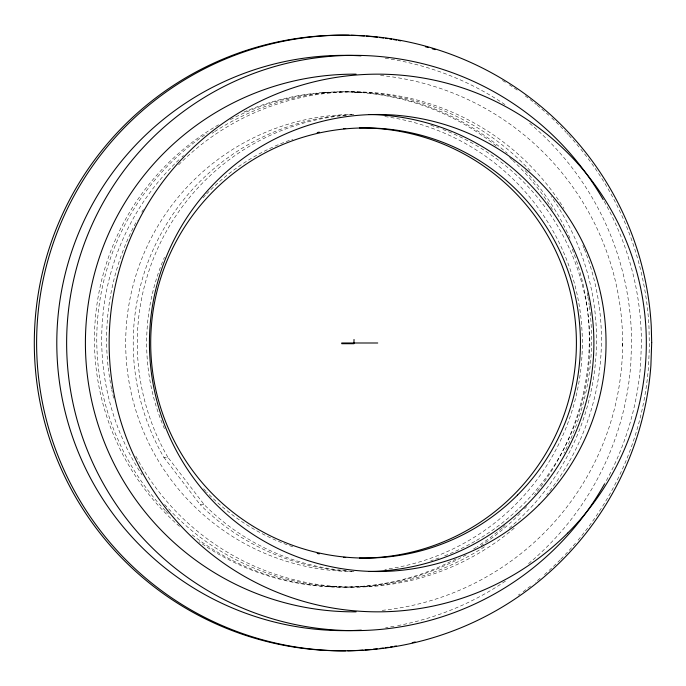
<?xml version="1.0" encoding="UTF-8"?>
<svg xmlns="http://www.w3.org/2000/svg" width="686" height="686" viewBox="0 0 686 686"><rect width="100%" height="100%" fill="white"/><g stroke="black" fill="none" stroke-linecap="round" stroke-linejoin="round"><path stroke-width="0.51" stroke-dasharray="3.43 2.57" d="M622.579 345.813L622.596 343M520.134 513.402C508.395 525.545 495.172 536.203 481.169 545.627M524.524 508.892L526.737 506.628M502.821 527.517L505.119 525.425M509.304 528.211L520.828 517.767L531.676 506.628A247.646 247.414 -90 0 0 551.012 196.342M502.049 528.211L489.89 537.901L477.156 546.819M514.208 528.211C490.447 548.294 462.973 563.883 433.543 573.976A247.646 247.414 -90 0 1 135.305 455.247M473.614 548.972L476.273 547.359M484.41 546.819C466.995 558.078 448.25 567.211 428.647 573.976A247.646 247.414 90 0 1 164.649 504.51M456.284 558.91L435.944 568.523L421.393 573.976A247.646 247.414 -90 0 1 199.069 541.717M466.197 554.914L452.443 562.151L438.26 568.523L423.708 573.976A247.646 247.414 -90 0 1 192.226 534.917M354.165 92.147L361.419 92.147M323.097 92.55L330.352 92.55M351.987 114.682A228.515 228.301 90 0 0 163.808 457.262L167.856 457.262L204.136 504.587A228.515 228.301 90 0 0 346.439 570.709M163.808 457.262L200.089 504.587L204.136 504.587M360.63 586.41L367.885 586.41M329.563 586.813L336.817 586.813M385.266 58.301A287.648 287.383 -90 0 1 505.11 104.684M529.661 123.283A287.648 287.383 -90 0 1 631.566 342.803L630.794 364.069A287.648 287.383 -90 0 1 526.668 565.213M505.402 581.119A287.648 287.383 -90 0 1 396.096 625.915M394.004 626.292A287.648 287.383 -90 0 1 385.618 627.639M502.469 80.476A307.834 307.551 -90 0 1 505.925 82.629M509.346 84.824A307.834 307.551 -90 0 1 517.784 90.509M525.219 95.86A307.834 307.551 -90 0 1 536.443 104.615M537.232 105.267A307.834 307.551 -90 0 1 545.739 112.53M546.502 113.207A307.834 307.551 -90 0 1 548.766 115.257M551.758 118.009A307.834 307.551 -90 0 1 566.156 132.389M566.85 133.135A307.834 307.551 -90 0 1 568.231 134.627M568.917 135.382A307.834 307.551 -90 0 1 580.219 148.476M580.862 149.265A307.834 307.551 -90 0 1 648.973 326.785L649.359 346.73L648.579 365.544A307.834 307.551 -90 0 1 576.755 541.7M575.434 543.252A307.834 307.551 -90 0 1 565.23 554.597M563.12 556.8A307.834 307.551 -90 0 1 560.985 558.987M560.273 559.716A307.834 307.551 -90 0 1 556.663 563.3M555.934 564.012A307.834 307.551 -90 0 1 547.762 571.652M547.008 572.338A307.834 307.551 -90 0 1 543.192 575.7M540.096 578.349A307.834 307.551 -90 0 1 535.389 582.234M530.612 586.033A307.834 307.551 -90 0 1 521.66 592.747M520.005 593.93A307.834 307.551 -90 0 1 518.342 595.105M604.212 201.47A287.648 287.383 -90 0 1 641.401 342.803L640.63 364.069A287.648 287.383 -90 0 1 604.383 484.213M243.959 112.05A247.646 247.414 -90 0 1 497.058 146.615M509.612 157.454A247.646 247.414 -90 0 1 511.885 159.581M512.639 160.292A247.646 247.414 -90 0 1 553.422 211.082M572.227 249.164A247.646 247.414 -90 0 1 576.146 259.883M576.472 260.86A247.646 247.414 -90 0 1 534.54 494.82M179.509 526.351A247.646 247.414 -90 0 1 119.39 447.847L113.036 433.646A247.646 247.414 -90 0 1 219.837 124.055M230.359 119.604A247.646 247.414 -90 0 1 507.306 153.295M525.15 170.617A247.646 247.414 -90 0 1 570.563 239.585M587.182 292.948A247.646 247.414 -90 0 1 587.748 296.009M587.928 297.029A247.646 247.414 -90 0 1 589.214 305.227M589.351 306.256A247.646 247.414 -90 0 1 563.969 453.18M168.224 513.574A247.646 247.414 -90 0 1 166.055 511.353M165.335 510.607A247.646 247.414 -90 0 1 121.705 447.847L115.351 433.646A247.646 247.414 -90 0 1 207.155 133.29M214.692 131.583A247.646 247.414 -90 0 1 530.098 170.617M178.909 159.761A247.646 247.414 -90 0 0 120.29 433.646L126.653 447.847A247.646 247.414 90 0 0 141.976 474.901M181.936 156.931A247.646 247.414 -90 0 1 183.471 155.533M212.094 133.29A247.646 247.414 -90 0 1 213.826 132.141M380.541 75.469A268.843 268.595 90 0 1 380.541 610.531M113.653 398.172A247.646 247.414 90 0 1 111.827 390.077M111.612 389.065A247.646 247.414 90 0 1 137.149 220.292M141.788 212.197A247.646 247.414 90 0 1 143.4 209.539M178.617 164.829A247.646 247.414 90 0 1 563.952 208.433M582.843 245.314A247.646 247.414 90 0 1 584.009 248.195M584.386 249.164A247.646 247.414 90 0 1 546.699 494.82M351.987 571.318A228.515 228.301 90 0 1 200.089 504.587M430.791 125.255A228.515 228.301 90 0 1 438.886 128.008M442.907 129.5A228.515 228.301 90 0 1 474.763 144.575M475.672 145.098A228.515 228.301 90 0 1 475.672 540.902M474.763 541.426A228.515 228.301 90 0 1 442.907 556.5M438.886 557.992A228.515 228.301 90 0 1 430.791 560.745M167.856 457.262A228.515 228.301 90 0 1 346.439 115.291M384.863 116.577A228.515 228.301 -90 0 1 384.863 569.423M354.002 571.515A228.515 228.301 -90 0 1 125.692 343A228.515 228.301 -90 0 1 354.002 114.485M292.759 546.768A215.078 214.872 -90 0 1 206.64 492.076M205.911 491.313A215.078 214.872 -90 0 1 203.022 488.218M164.46 428.75A215.078 214.872 -90 0 1 164.46 257.25M203.022 197.782A215.078 214.872 -90 0 1 205.911 194.687M206.64 193.924A215.078 214.872 -90 0 1 292.759 139.232"/><path stroke-width="1.03" d="M354.019 339.484L353.925 343.712L341.774 343.712L341.714 342.991L377.729 343M361.316 630.134A287.648 287.383 -90 0 1 56.792 343.171A287.648 287.383 -90 0 1 360.965 55.84M345.744 650.808A307.834 307.551 -90 0 1 34.309 341.302A307.834 307.551 -90 0 1 349.131 35.252M351.163 35.303A307.834 307.551 -90 0 1 364.369 35.989M366.393 36.144A307.834 307.551 -90 0 1 377.532 37.241M379.547 37.481A307.834 307.551 -90 0 1 383.585 38.013M385.592 38.296A307.834 307.551 -90 0 1 387.607 38.587M389.622 38.896A307.834 307.551 -90 0 1 391.629 39.222M393.635 39.556A307.834 307.551 -90 0 1 396.637 40.088M398.643 40.457A307.834 307.551 -90 0 1 400.641 40.843M425.363 46.725A307.834 307.551 -90 0 1 428.296 47.574M432.197 48.74A307.834 307.551 -90 0 1 435.104 49.658M415.202 641.95A307.834 307.551 -90 0 1 412.235 642.662M396.302 645.972A307.834 307.551 -90 0 1 394.304 646.323M392.298 646.666A307.834 307.551 -90 0 1 390.291 646.992M388.276 647.31A307.834 307.551 -90 0 1 385.258 647.755M383.242 648.03A307.834 307.551 -90 0 1 380.216 648.433M377.189 648.793A307.834 307.551 -90 0 1 373.15 649.239M371.126 649.436A307.834 307.551 -90 0 1 365.038 649.959M363.014 650.105A307.834 307.551 -90 0 1 347.776 650.774M604.383 484.213A287.648 287.383 -90 0 1 170.694 564.518A287.648 287.383 -90 0 1 168.799 123.06A287.648 287.383 -90 0 1 603.165 199.626M356.103 611.835A268.843 268.595 90 0 1 85.407 343A268.843 268.595 90 0 1 356.103 74.165M368.742 114.502A228.515 228.301 90 0 1 593.879 343A228.515 228.301 90 0 1 368.742 571.498M359.421 127.939A215.078 214.872 -90 0 1 576.403 343A215.078 214.872 -90 0 1 359.421 558.061M345.675 557.486A215.078 214.872 -90 0 1 343.549 557.324M319.282 553.876A215.078 214.872 -90 0 1 317.206 553.448M317.206 132.552A215.078 214.872 -90 0 1 319.282 132.124M343.549 128.676A215.078 214.872 -90 0 1 345.675 128.514M651.7 342.588L650.894 365.544A307.834 307.551 -90 0 1 182.124 604.64A307.834 307.551 -90 0 1 187.552 78.067A307.834 307.551 -90 0 1 651.288 326.785L651.7 342.588M517.518 495.078A215.078 214.872 -90 0 0 421.187 135.253A215.078 214.872 -90 0 0 158.02 398.669A215.078 214.872 -90 0 0 517.518 495.078M539.17 504.587A228.515 228.301 -90 0 0 436.819 122.271A228.515 228.301 -90 0 0 157.205 402.142A228.515 228.301 -90 0 0 539.17 504.587M567.656 533.099A268.843 268.595 -90 0 0 447.246 83.315A268.843 268.595 -90 0 0 118.292 412.578A268.843 268.595 -90 0 0 567.656 533.099"/></g></svg>
